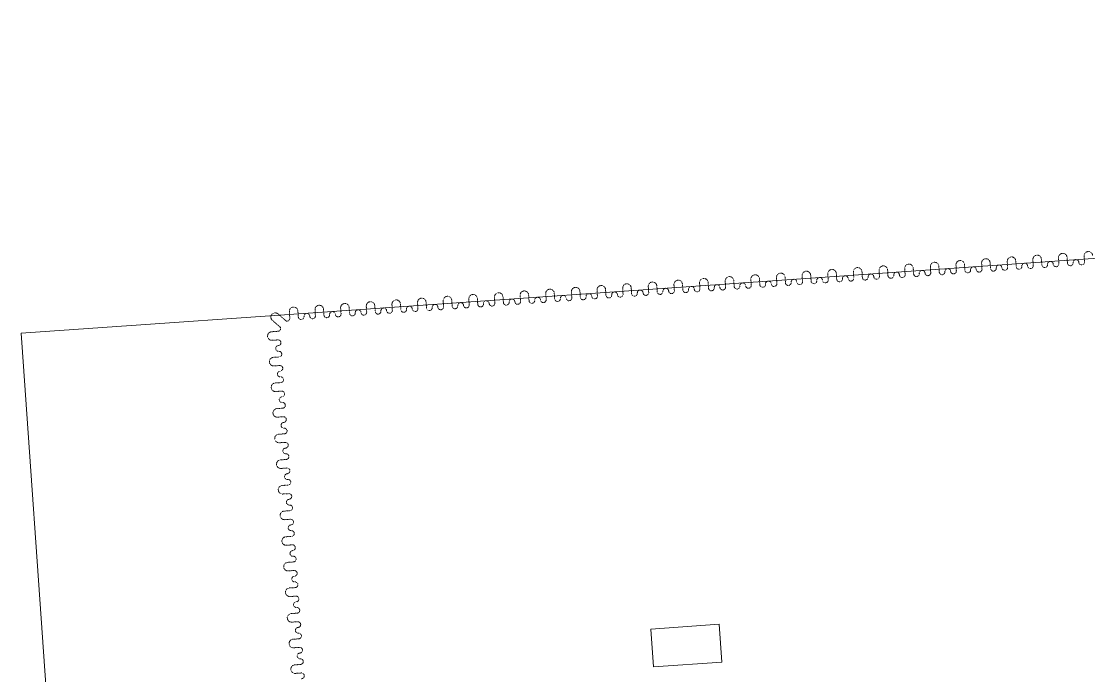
# Model space of a CAD drawing. Header units: millimetres. Extents: x 306 to 836129804, y -168137 to 818603917.
# Drawn here: x 833794731 to 833822762, y 818042420 to 818059616 of the extents above; entities that cross this region are included whole.
import ezdxf

# ---------------------------------------------------------------- set-up
doc = ezdxf.new("R2010")
doc.units = ezdxf.units.MM
doc.header["$LTSCALE"] = 3
doc.linetypes.add('SMALL DASH', pattern=[1.06, 0.53, -0.53])
doc.layers.add('A-010-M_LINE', color=251, linetype='Continuous', lineweight=13)
doc.layers.add('S-280-M_COLUMN', color=253, linetype='Continuous', lineweight=9)
doc.layers.add('UAJ-00XREF', color=7, linetype='Continuous')

# ---------------------------------------------------------------- blocks, each defined once
blk = doc.blocks.new('3A35X-MAGP-P-MP-00')
at = {"layer": 'A-010-M_LINE'}
for p, q in [((834491750, 818059616), (834374483, 818051418)), ((834374483, 818051418), (834382129, 817942064))]:
    blk.add_line(p, q, dxfattribs=at)
at = {"layer": 'A-010-M_LINE', "linetype": 'SMALL DASH'}
for p, q in [((834401060, 818053200), (834401050, 818053352)), ((834401285, 818053216), (834401274, 818053368)), ((834401734, 818053247), (834401723, 818053399)), ((834401958, 818053263), (834401948, 818053415)), ((834402407, 818053294), (834402396, 818053447)), ((834397020, 818052918), (834397010, 818053070)), ((834397245, 818052933), (834397234, 818053086)), ((834397694, 818052965), (834397683, 818053117)), ((834397918, 818052981), (834397907, 818053133)), ((834398367, 818053012), (834398356, 818053164)), ((834398591, 818053028), (834398581, 818053180)), ((834399040, 818053059), (834399030, 818053211)), ((834399265, 818053075), (834399254, 818053227)), ((834399714, 818053106), (834399703, 818053258)), ((834399938, 818053122), (834399927, 818053274)), ((834400387, 818053153), (834400376, 818053305)), ((834400611, 818053169), (834400601, 818053321)), ((834392980, 818052635), (834392969, 818052787)), ((834393205, 818052651), (834393194, 818052803)), ((834393653, 818052682), (834393643, 818052835)), ((834393878, 818052698), (834393867, 818052850)), ((834394327, 818052729), (834394316, 818052882)), ((834394551, 818052745), (834394541, 818052897)), ((834395000, 818052777), (834394990, 818052929)), ((834395225, 818052792), (834395214, 818052944)), ((834395674, 818052824), (834395663, 818052976)), ((834395898, 818052839), (834395887, 818052991)), ((834396347, 818052871), (834396336, 818053023)), ((834396571, 818052886), (834396561, 818053039)), ((834388940, 818052353), (834388929, 818052505)), ((834389164, 818052369), (834389154, 818052521)), ((834389613, 818052400), (834389603, 818052552)), ((834389838, 818052416), (834389827, 818052568)), ((834390287, 818052447), (834390276, 818052599)), ((834390511, 818052463), (834390500, 818052615)), ((834390960, 818052494), (834390949, 818052646)), ((834391184, 818052510), (834391174, 818052662)), ((834391633, 818052541), (834391623, 818052693)), ((834391858, 818052557), (834391847, 818052709)), ((834392307, 818052588), (834392296, 818052740)), ((834392531, 818052604), (834392521, 818052756)), ((834384900, 818052070), (834384889, 818052223)), ((834385124, 818052086), (834385114, 818052238)), ((834385573, 818052118), (834385563, 818052270)), ((834385798, 818052133), (834385787, 818052285)), ((834386247, 818052165), (834386236, 818052317)), ((834386471, 818052180), (834386460, 818052332)), ((834386920, 818052212), (834386909, 818052364)), ((834387144, 818052227), (834387134, 818052380)), ((834387593, 818052259), (834387583, 818052411)), ((834387818, 818052274), (834387807, 818052427)), ((834388267, 818052306), (834388256, 818052458)), ((834388491, 818052322), (834388480, 818052474)), ((834381534, 818051823), (834381522, 818051987)), ((834381757, 818051851), (834381747, 818052003)), ((834382206, 818051882), (834382196, 818052034)), ((834382431, 818051898), (834382420, 818052050)), ((834382880, 818051929), (834382869, 818052081)), ((834383104, 818051945), (834383094, 818052097)), ((834383553, 818051976), (834383542, 818052128)), ((834383778, 818051992), (834383767, 818052144)), ((834384226, 818052023), (834384216, 818052176)), ((834384451, 818052039), (834384440, 818052191)), ((834381077, 818051757), (834381284, 818051577)), ((834381436, 818051743), (834381225, 818051927)), ((834381216, 818051470), (834381054, 818051458)), ((834381222, 818051244), (834381070, 818051234)), ((834381253, 818050796), (834381101, 818050785)), ((834381269, 818050571), (834381117, 818050560)), ((834381300, 818050122), (834381148, 818050112)), ((834381316, 818049898), (834381164, 818049887)), ((834381348, 818049449), (834381195, 818049438)), ((834381363, 818049224), (834381211, 818049214)), ((834381395, 818048776), (834381242, 818048765)), ((834381410, 818048551), (834381258, 818048540)), ((834381442, 818048102), (834381290, 818048092)), ((834381457, 818047878), (834381305, 818047867)), ((834381489, 818047429), (834381337, 818047418)), ((834381504, 818047204), (834381352, 818047194)), ((834381536, 818046755), (834381384, 818046745)), ((834381552, 818046531), (834381399, 818046520)), ((834381583, 818046082), (834381431, 818046071)), ((834381599, 818045858), (834381446, 818045847)), ((834381630, 818045409), (834381478, 818045398)), ((834381646, 818045184), (834381494, 818045174)), ((834381677, 818044735), (834381525, 818044725)), ((834381693, 818044511), (834381541, 818044500)), ((834381724, 818044062), (834381572, 818044051)), ((834381740, 818043838), (834381588, 818043827)), ((834381771, 818043389), (834381619, 818043378)), ((834381787, 818043164), (834381635, 818043154)), ((834381818, 818042715), (834381666, 818042705)), ((834381834, 818042491), (834381682, 818042480))]:
    blk.add_line(p, q, dxfattribs=at)
for centre, radius, start, end in [((834399142, 818053219), 112, 3.9989, 183.9989), ((834399815, 818053266), 112, 3.9989, 183.9989), ((834400489, 818053313), 112, 3.9989, 183.9989), ((834401162, 818053360), 112, 3.9989, 183.9989), ((834401835, 818053407), 112, 3.9989, 183.9989), ((834402183, 818053279), 75, 3.9989, 183.9989), ((834402509, 818053454), 112, 3.9989, 183.9989), ((834395775, 818052984), 112, 3.9989, 183.9989), ((834396448, 818053031), 113, 3.9989, 183.9989), ((834397122, 818053078), 112, 3.9989, 183.9989), ((834397795, 818053125), 112, 3.9989, 183.9989), ((834398142, 818052996), 75, 3.9989, 183.9989), ((834398469, 818053172), 112, 3.9989, 183.9989), ((834398816, 818053043), 75, 3.9989, 183.9989), ((834398965, 818053054), 75, 183.9989, 3.9989), ((834398965, 818053054), 75, 183.9989, 3.9989), ((834399340, 818053080), 75, 183.9989, 3.9989), ((834399489, 818053090), 75, 3.9989, 183.9989), ((834399639, 818053101), 75, 183.9989, 3.9989), ((834399639, 818053101), 75, 183.9989, 3.9989), ((834400013, 818053127), 75, 183.9989, 3.9989), ((834400163, 818053137), 75, 3.9989, 183.9989), ((834400312, 818053148), 75, 183.9989, 3.9989), ((834400312, 818053148), 75, 183.9989, 3.9989), ((834400686, 818053174), 75, 183.9989, 3.9989), ((834400836, 818053185), 75, 3.9989, 183.9989), ((834400986, 818053195), 75, 183.9989, 3.9989), ((834400986, 818053195), 75, 183.9989, 3.9989), ((834401360, 818053221), 75, 183.9989, 3.9989), ((834401509, 818053232), 75, 3.9989, 183.9989), ((834401659, 818053242), 75, 183.9989, 3.9989), ((834401659, 818053242), 75, 183.9989, 3.9989), ((834402033, 818053268), 75, 183.9989, 3.9989), ((834402332, 818053289), 75, 183.9989, 3.9989), ((834402332, 818053289), 75, 183.9989, 3.9989), ((834391735, 818052701), 112, 3.9989, 183.9989), ((834392408, 818052748), 112, 3.9989, 183.9989), ((834393082, 818052795), 112, 3.9989, 183.9989), ((834393755, 818052842), 113, 3.9989, 183.9989), ((834394102, 818052714), 75, 3.9989, 183.9989), ((834394428, 818052889), 112, 3.9989, 183.9989), ((834394776, 818052761), 75, 3.9989, 183.9989), ((834394925, 818052771), 75, 183.9989, 3.9989), ((834394925, 818052771), 75, 183.9989, 3.9989), ((834395102, 818052937), 112, 3.9989, 183.9989), ((834395299, 818052797), 75, 183.9989, 3.9989), ((834395449, 818052808), 75, 3.9989, 183.9989), ((834395599, 818052818), 75, 183.9989, 3.9989), ((834395599, 818052818), 75, 183.9989, 3.9989), ((834395973, 818052845), 75, 183.9989, 3.9989), ((834396122, 818052855), 75, 3.9989, 183.9989), ((834396272, 818052865), 75, 183.9989, 3.9989), ((834396272, 818052865), 75, 183.9989, 3.9989), ((834396646, 818052892), 75, 183.9989, 3.9989), ((834396796, 818052902), 75, 3.9989, 183.9989), ((834396945, 818052913), 75, 183.9989, 3.9989), ((834396945, 818052913), 75, 183.9989, 3.9989), ((834397319, 818052939), 75, 183.9989, 3.9989), ((834397469, 818052949), 75, 3.9989, 183.9989), ((834397619, 818052960), 75, 183.9989, 3.9989), ((834397619, 818052960), 75, 183.9989, 3.9989), ((834397993, 818052986), 75, 183.9989, 3.9989), ((834398292, 818053007), 75, 183.9989, 3.9989), ((834398292, 818053007), 75, 183.9989, 3.9989), ((834398666, 818053033), 75, 183.9989, 3.9989), ((834387695, 818052419), 113, 3.9989, 183.9989), ((834388368, 818052466), 112, 3.9989, 183.9989), ((834389042, 818052513), 112, 3.9989, 183.9989), ((834389715, 818052560), 113, 3.9989, 183.9989), ((834390062, 818052431), 75, 3.9989, 183.9989), ((834390388, 818052607), 112, 3.9989, 183.9989), ((834390736, 818052478), 75, 3.9989, 183.9989), ((834390885, 818052489), 75, 183.9989, 3.9989), ((834390885, 818052489), 75, 183.9989, 3.9989), ((834391062, 818052654), 112, 3.9989, 183.9989), ((834391259, 818052515), 75, 183.9989, 3.9989), ((834391409, 818052526), 75, 3.9989, 183.9989), ((834391559, 818052536), 75, 183.9989, 3.9989), ((834391559, 818052536), 75, 183.9989, 3.9989), ((834391933, 818052562), 75, 183.9989, 3.9989), ((834392082, 818052573), 75, 3.9989, 183.9989), ((834392232, 818052583), 75, 183.9989, 3.9989), ((834392232, 818052583), 75, 183.9989, 3.9989), ((834392606, 818052609), 75, 183.9989, 3.9989), ((834392756, 818052620), 75, 3.9989, 183.9989), ((834392905, 818052630), 75, 183.9989, 3.9989), ((834392905, 818052630), 75, 183.9989, 3.9989), ((834393279, 818052656), 75, 183.9989, 3.9989), ((834393429, 818052667), 75, 3.9989, 183.9989), ((834393579, 818052677), 75, 183.9989, 3.9989), ((834393579, 818052677), 75, 183.9989, 3.9989), ((834393953, 818052703), 75, 183.9989, 3.9989), ((834394252, 818052724), 75, 183.9989, 3.9989), ((834394252, 818052724), 75, 183.9989, 3.9989), ((834394626, 818052750), 75, 183.9989, 3.9989), ((834383655, 818052136), 112, 3.9989, 183.9989), ((834384328, 818052183), 112, 3.9989, 183.9989), ((834385001, 818052230), 112, 3.9989, 183.9989), ((834385675, 818052278), 112, 3.9989, 183.9989), ((834386022, 818052149), 75, 3.9989, 183.9989), ((834386348, 818052325), 112, 3.9989, 183.9989), ((834386695, 818052196), 75, 3.9989, 183.9989), ((834386845, 818052206), 75, 183.9989, 3.9989), ((834386845, 818052206), 75, 183.9989, 3.9989), ((834387021, 818052372), 112, 3.9989, 183.9989), ((834387219, 818052233), 75, 183.9989, 3.9989), ((834387369, 818052243), 75, 3.9989, 183.9989), ((834387518, 818052254), 75, 183.9989, 3.9989), ((834387518, 818052254), 75, 183.9989, 3.9989), ((834387892, 818052280), 75, 183.9989, 3.9989), ((834388042, 818052290), 75, 3.9989, 183.9989), ((834388192, 818052301), 75, 183.9989, 3.9989), ((834388192, 818052301), 75, 183.9989, 3.9989), ((834388566, 818052327), 75, 183.9989, 3.9989), ((834388715, 818052337), 75, 3.9989, 183.9989), ((834388865, 818052348), 75, 183.9989, 3.9989), ((834388865, 818052348), 75, 183.9989, 3.9989), ((834389239, 818052374), 75, 183.9989, 3.9989), ((834389389, 818052384), 75, 3.9989, 183.9989), ((834389538, 818052395), 75, 183.9989, 3.9989), ((834389538, 818052395), 75, 183.9989, 3.9989), ((834389913, 818052421), 75, 183.9989, 3.9989), ((834390212, 818052442), 75, 183.9989, 3.9989), ((834390212, 818052442), 75, 183.9989, 3.9989), ((834390586, 818052468), 75, 183.9989, 3.9989), ((834381151, 818051842), 113, 48.9989, 228.9989), ((834381635, 818051995), 113, 3.9989, 183.9989), ((834381982, 818051866), 75, 3.9989, 183.9989), ((834382308, 818052042), 112, 3.9989, 183.9989), ((834382655, 818051914), 75, 3.9989, 183.9989), ((834382981, 818052089), 112, 3.9989, 183.9989), ((834383179, 818051950), 75, 183.9989, 3.9989), ((834383329, 818051961), 75, 3.9989, 183.9989), ((834383478, 818051971), 75, 183.9989, 3.9989), ((834383478, 818051971), 75, 183.9989, 3.9989), ((834383852, 818051997), 75, 183.9989, 3.9989), ((834384002, 818052008), 75, 3.9989, 183.9989), ((834384152, 818052018), 75, 183.9989, 3.9989), ((834384152, 818052018), 75, 183.9989, 3.9989), ((834384526, 818052044), 75, 183.9989, 3.9989), ((834384675, 818052055), 75, 3.9989, 183.9989), ((834384825, 818052065), 75, 183.9989, 3.9989), ((834384825, 818052065), 75, 183.9989, 3.9989), ((834385199, 818052091), 75, 183.9989, 3.9989), ((834385349, 818052102), 75, 3.9989, 183.9989), ((834385498, 818052112), 75, 183.9989, 3.9989), ((834385498, 818052112), 75, 183.9989, 3.9989), ((834385872, 818052138), 75, 183.9989, 3.9989), ((834386172, 818052159), 75, 183.9989, 3.9989), ((834386172, 818052159), 75, 183.9989, 3.9989), ((834386546, 818052186), 75, 183.9989, 3.9989), ((834381462, 818051811), 72.8, 248.7509, 9.23), ((834381832, 818051856), 75, 183.9989, 3.9989), ((834382132, 818051877), 75, 183.9989, 3.9989), ((834382132, 818051877), 75, 183.9989, 3.9989), ((834382506, 818051903), 75, 183.9989, 3.9989), ((834382805, 818051924), 75, 183.9989, 3.9989), ((834382805, 818051924), 75, 183.9989, 3.9989), ((834381062, 818051346), 112, 93.9989, 273.9989), ((834381219, 818051543), 73.2, 267.6694, 27.8249), ((834381238, 818051020), 75, 93.9989, 273.9989), ((834381227, 818051170), 75, 273.9989, 93.9989), ((834381248, 818050870), 75, 273.9989, 93.9989), ((834381248, 818050870), 75, 273.9989, 93.9989), ((834381109, 818050673), 112, 93.9989, 273.9989), ((834381274, 818050496), 75, 273.9989, 93.9989), ((834381285, 818050347), 75, 93.9989, 273.9989), ((834381295, 818050197), 75, 273.9989, 93.9989), ((834381295, 818050197), 75, 273.9989, 93.9989), ((834381156, 818049999), 112, 93.9989, 273.9989), ((834381332, 818049673), 75, 93.9989, 273.9989), ((834381321, 818049823), 75, 273.9989, 93.9989), ((834381203, 818049326), 112, 93.9989, 273.9989), ((834381342, 818049524), 75, 273.9989, 93.9989), ((834381342, 818049524), 75, 273.9989, 93.9989), ((834381368, 818049150), 75, 273.9989, 93.9989), ((834381379, 818049000), 75, 93.9989, 273.9989), ((834381389, 818048850), 75, 273.9989, 93.9989), ((834381389, 818048850), 75, 273.9989, 93.9989), ((834381250, 818048653), 112, 93.9989, 273.9989), ((834381426, 818048327), 75, 93.9989, 273.9989), ((834381416, 818048476), 75, 273.9989, 93.9989), ((834381297, 818047979), 112, 93.9989, 273.9989), ((834381436, 818048177), 75, 273.9989, 93.9989), ((834381436, 818048177), 75, 273.9989, 93.9989), ((834381473, 818047653), 75, 93.9989, 273.9989), ((834381463, 818047803), 75, 273.9989, 93.9989), ((834381484, 818047504), 75, 273.9989, 93.9989), ((834381484, 818047504), 75, 273.9989, 93.9989), ((834381344, 818047306), 112, 93.9989, 273.9989), ((834381510, 818047130), 75, 273.9989, 93.9989), ((834381520, 818046980), 75, 93.9989, 273.9989), ((834381531, 818046830), 75, 273.9989, 93.9989), ((834381531, 818046830), 75, 273.9989, 93.9989), ((834381392, 818046633), 112, 93.9989, 273.9989), ((834381567, 818046307), 75, 93.9989, 273.9989), ((834381557, 818046456), 75, 273.9989, 93.9989), ((834381439, 818045959), 112, 93.9989, 273.9989), ((834381578, 818046157), 75, 273.9989, 93.9989), ((834381578, 818046157), 75, 273.9989, 93.9989), ((834381604, 818045783), 75, 273.9989, 93.9989), ((834381614, 818045633), 75, 93.9989, 273.9989), ((834381625, 818045484), 75, 273.9989, 93.9989), ((834381625, 818045484), 75, 273.9989, 93.9989), ((834381486, 818045286), 112, 93.9989, 273.9989), ((834381661, 818044960), 75, 93.9989, 273.9989), ((834381651, 818045109), 75, 273.9989, 93.9989), ((834381533, 818044613), 112, 93.9989, 273.9989), ((834381672, 818044810), 75, 273.9989, 93.9989), ((834381672, 818044810), 75, 273.9989, 93.9989), ((834381708, 818044286), 75, 93.9989, 273.9989), ((834381698, 818044436), 75, 273.9989, 93.9989), ((834381719, 818044137), 75, 273.9989, 93.9989), ((834381719, 818044137), 75, 273.9989, 93.9989), ((834381580, 818043939), 112, 93.9989, 273.9989), ((834381745, 818043763), 75, 273.9989, 93.9989), ((834381756, 818043613), 75, 93.9989, 273.9989), ((834381766, 818043463), 75, 273.9989, 93.9989), ((834381766, 818043463), 75, 273.9989, 93.9989), ((834381627, 818043266), 112, 93.9989, 273.9989), ((834381803, 818042940), 75, 93.9989, 273.9989), ((834381792, 818043089), 75, 273.9989, 93.9989), ((834381674, 818042592), 112, 93.9989, 273.9989), ((834381813, 818042790), 75, 273.9989, 93.9989), ((834381813, 818042790), 75, 273.9989, 93.9989), ((834381839, 818042416), 75, 273.9989, 93.9989)]:
    blk.add_arc(centre, radius, start, end, dxfattribs=at)
at = {"layer": 'S-280-M_COLUMN', "lineweight": 13}
for p, q in [((834391016, 818043646), (834392811, 818043772)), ((834391085, 818042649), (834391016, 818043646)), ((834392811, 818043772), (834392881, 818042774)), ((834391085, 818042649), (834392881, 818042774))]:
    blk.add_line(p, q, dxfattribs=at)

msp = doc.modelspace()

# ---------------------------------------------------------------- block references
at = {"layer": 'UAJ-00XREF', "ltscale": 0.5}
msp.add_blockref('3A35X-MAGP-P-MP-00', (-579753, 0), dxfattribs=at)

doc.saveas('drawing.dxf')
